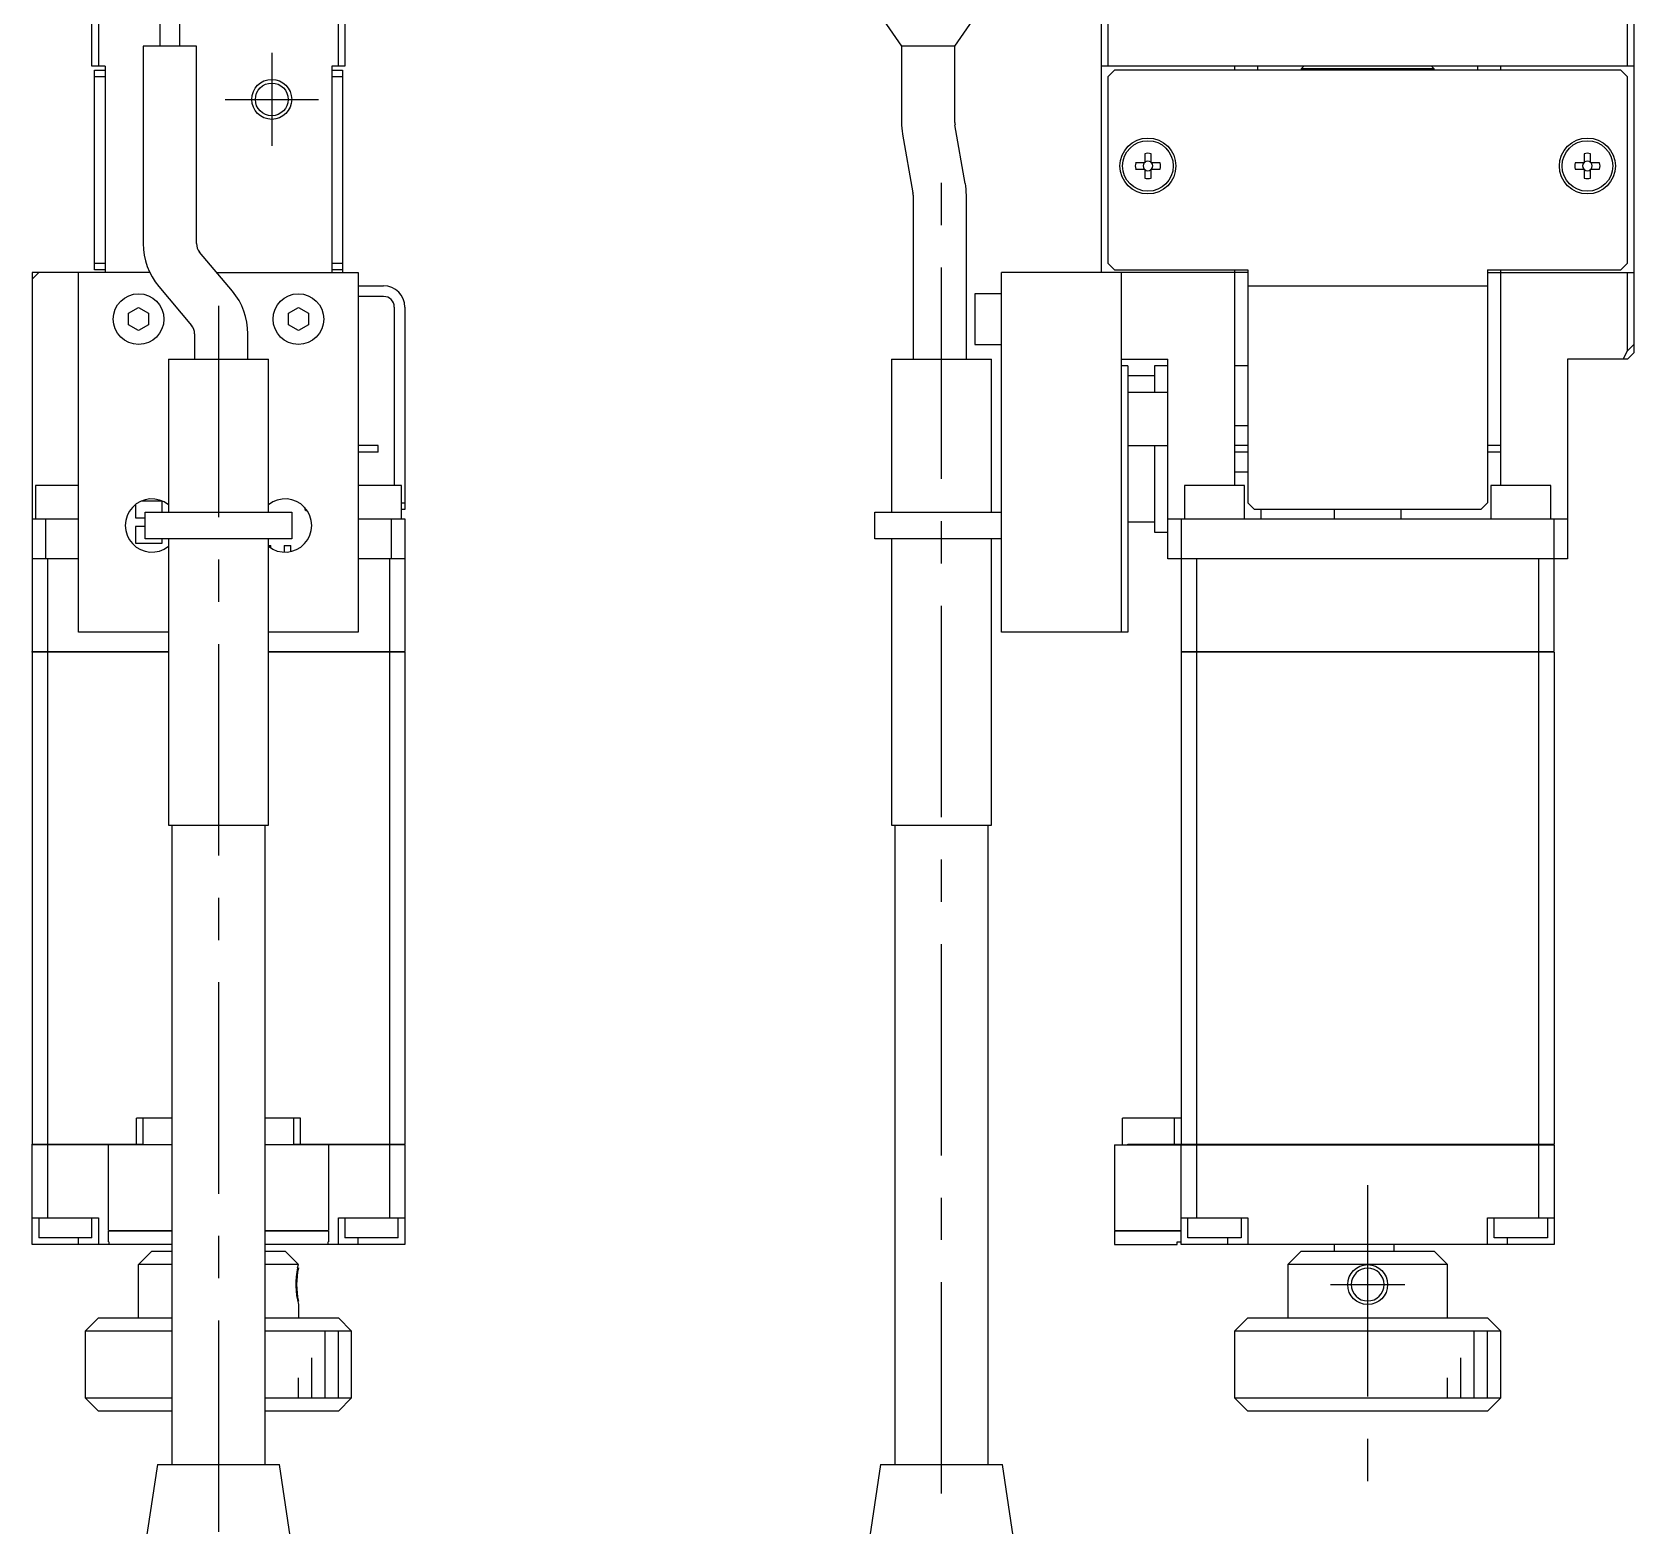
# Model space of a CAD drawing. Extents: x -1 to 660, y -8 to 379.
# Drawn here: x 20 to 140.3, y 122.5 to 234.7 of the extents above; entities that cross this region are included whole.
import ezdxf

# ---------------------------------------------------------------- set-up
doc = ezdxf.new("R2010")
doc.units = 0
doc.header["$LTSCALE"] = 0.5
doc.linetypes.add('CENTER', pattern=[50.8, 31.75, -6.35, 6.35, -6.35])
for name, color, linetype in [('MSM_CENTER', 1, 'CENTER'), ('MSM_CONTINUOUS', 7, 'CONTINUOUS'), ('MSM_NARROW', 5, 'CONTINUOUS')]:
    doc.layers.add(name, color=color, linetype=linetype)

msp = doc.modelspace()

# ---------------------------------------------------------------- linework, layer by layer
at = {"layer": 'MSM_CENTER'}
for p, q in [((38, 233.17), (38, 226.17)), ((34.5, 229.67), (41.5, 229.67)), ((88.29, 74.17), (88.29, 224.17)), ((34, 214.17), (34, 74.17)), ((120.29, 148.14), (120.29, 124.1)), ((117.49, 140.67), (123.09, 140.67))]:
    msp.add_line(p, q, dxfattribs=at)
at = {"layer": 'MSM_CONTINUOUS'}
for p, q in [((24.5, 232.17), (24.5, 303.67)), ((100.29, 254.17), (100.29, 216.67)), ((140.29, 210.67), (140.29, 254.17)), ((43, 232.17), (43, 245.06)), ((43.5, 245.17), (43.5, 232.17)), ((100.79, 244.56), (100.79, 232.17)), ((139.79, 232.17), (139.79, 244.56)), ((25, 239.67), (25, 232.17)), ((29.6, 238.67), (29.6, 233.67)), ((31.1, 233.67), (31.1, 238.67)), ((82.54, 237.67), (85.29, 233.67)), ((89.29, 233.67), (92.04, 237.67)), ((28.35, 233.67), (28.35, 218.84)), ((32.35, 233.67), (28.35, 233.67)), ((32.35, 218.84), (32.35, 233.67)), ((89.29, 233.67), (85.29, 233.67)), ((85.29, 233.67), (85.29, 227.94)), ((89.29, 227.94), (89.29, 233.67)), ((25.5, 232.17), (24.5, 232.17)), ((25.5, 232.17), (25.5, 216.67)), ((42.5, 232.17), (42.5, 216.67)), ((43.5, 232.17), (42.5, 232.17)), ((140.29, 232.17), (100.29, 232.17)), ((110.29, 232.17), (110.29, 231.87)), ((112.04, 231.87), (112.04, 232.17)), ((115.49, 232.17), (115.29, 231.97)), ((125.29, 231.97), (125.09, 232.17)), ((128.54, 232.17), (128.54, 231.87)), ((130.29, 231.87), (130.29, 232.17)), ((24.7, 231.87), (25.5, 231.87)), ((24.7, 216.87), (24.7, 231.87)), ((25.5, 231.37), (24.7, 231.37)), ((42.5, 231.87), (43.3, 231.87)), ((43.3, 231.37), (42.5, 231.37)), ((43.3, 231.87), (43.3, 216.67)), ((101.29, 231.87), (100.79, 231.37)), ((100.79, 231.37), (100.79, 217.37)), ((139.29, 231.87), (101.29, 231.87)), ((115.29, 231.97), (115.29, 231.87)), ((125.29, 231.97), (115.29, 231.97)), ((125.29, 231.87), (125.29, 231.97)), ((139.79, 231.37), (139.29, 231.87)), ((139.79, 217.37), (139.79, 231.37)), ((90.08, 223.35), (89.3, 227.76)), ((85.36, 227.07), (86.14, 222.66)), ((103.55, 225.59), (103.55, 224.91)), ((104.03, 224.91), (104.03, 225.59)), ((136.55, 225.59), (136.55, 224.91)), ((137.03, 224.91), (137.03, 225.59)), ((103.55, 224.91), (102.87, 224.91)), ((102.87, 224.43), (103.55, 224.43)), ((103.55, 224.43), (103.55, 223.75)), ((104.71, 224.91), (104.03, 224.91)), ((104.03, 224.43), (104.71, 224.43)), ((104.03, 223.75), (104.03, 224.43)), ((136.55, 224.91), (135.87, 224.91)), ((135.87, 224.43), (136.55, 224.43)), ((136.55, 224.43), (136.55, 223.75)), ((137.71, 224.91), (137.03, 224.91)), ((137.03, 223.75), (137.03, 224.43)), ((137.03, 224.43), (137.71, 224.43)), ((86.16, 222.49), (86.16, 210.17)), ((90.16, 210.17), (90.16, 222.49)), ((35.04, 215.27), (32.58, 218.2)), ((20, 216.17), (20.5, 216.67)), ((28.84, 216.67), (20, 216.67)), ((20, 216.67), (20, 188.22)), ((23.5, 189.67), (23.5, 216.67)), ((24.7, 217.37), (25.5, 217.37)), ((25.5, 216.87), (24.7, 216.87)), ((33.86, 216.67), (44.5, 216.67)), ((42.5, 217.37), (43.3, 217.37)), ((43.3, 216.87), (42.5, 216.87)), ((44.5, 216.67), (44.5, 189.67)), ((92.79, 189.67), (92.79, 216.67)), ((111.29, 216.67), (92.79, 216.67)), ((100.79, 217.37), (101.29, 216.87)), ((101.29, 216.87), (111.29, 216.87)), ((101.79, 216.67), (101.79, 189.67)), ((110.29, 216.87), (110.29, 200.67)), ((111.29, 216.87), (111.29, 199.37)), ((129.29, 216.87), (139.29, 216.87)), ((129.29, 216.87), (129.29, 199.37)), ((129.29, 216.67), (140.29, 216.67)), ((130.29, 200.67), (130.29, 216.87)), ((139.29, 216.87), (139.79, 217.37)), ((139.79, 210.79), (139.79, 216.67)), ((29.52, 215.63), (31.97, 212.7)), ((44.5, 215.67), (46.4, 215.67)), ((111.29, 215.67), (129.29, 215.67)), ((46.4, 214.87), (44.5, 214.87)), ((90.79, 215.07), (90.79, 211.27)), ((92.79, 215.07), (90.79, 215.07)), ((27.25, 213.61), (28, 214.04)), ((27.25, 212.74), (27.25, 213.61)), ((28, 214.04), (28.75, 213.61)), ((28.75, 213.61), (28.75, 212.74)), ((39.25, 213.61), (40, 214.04)), ((39.25, 212.74), (39.25, 213.61)), ((40, 214.04), (40.75, 213.61)), ((40.75, 213.61), (40.75, 212.74)), ((47.2, 214.07), (47.2, 200.67)), ((48, 214.07), (48, 198.87)), ((28, 212.31), (27.25, 212.74)), ((28.75, 212.74), (28, 212.31)), ((32.21, 212.06), (32.21, 210.17)), ((36.21, 210.17), (36.21, 212.06)), ((40, 212.31), (39.25, 212.74)), ((40.75, 212.74), (40, 212.31)), ((90.79, 211.27), (92.79, 211.27)), ((139.48, 210.17), (139.79, 210.79)), ((139.79, 210.79), (140.29, 211.29)), ((140.29, 210.67), (139.79, 210.17)), ((30.25, 210.17), (37.75, 210.17)), ((30.25, 210.17), (30.25, 198.67)), ((37.75, 198.67), (37.75, 210.17)), ((84.54, 210.17), (84.54, 198.67)), ((84.54, 210.17), (92.04, 210.17)), ((92.04, 198.67), (92.04, 210.17)), ((101.79, 210.17), (105.29, 210.17)), ((102.29, 209.67), (101.79, 209.67)), ((102.29, 209.67), (102.29, 189.67)), ((105.29, 209.67), (104.29, 209.67)), ((104.29, 209.67), (104.29, 207.67)), ((105.29, 195.17), (105.29, 210.17)), ((111.29, 209.67), (110.29, 209.67)), ((139.79, 210.17), (135.29, 210.17)), ((135.29, 210.17), (135.29, 195.17)), ((104.29, 208.92), (102.29, 208.92)), ((105.29, 207.67), (102.29, 207.67)), ((110.29, 205.17), (111.29, 205.17)), ((46, 203.67), (44.5, 203.67)), ((46, 203.17), (46, 203.67)), ((102.29, 203.67), (105.29, 203.67)), ((104.29, 203.67), (104.29, 197.17)), ((111.29, 203.67), (110.29, 203.67)), ((130.29, 203.67), (129.29, 203.67)), ((46, 203.17), (44.5, 203.17)), ((111.29, 203.17), (110.29, 203.17)), ((130.29, 203.17), (129.29, 203.17)), ((111.29, 201.67), (110.29, 201.67)), ((20.25, 200.67), (20.25, 198.17)), ((23.5, 200.67), (20.25, 200.67)), ((47.75, 200.67), (44.5, 200.67)), ((47.75, 198.17), (47.75, 200.67)), ((111.04, 200.67), (106.54, 200.67)), ((106.54, 200.67), (106.54, 198.17)), ((111.04, 198.17), (111.04, 200.67)), ((134.04, 200.67), (129.54, 200.67)), ((129.54, 200.67), (129.54, 198.17)), ((134.04, 198.17), (134.04, 200.67)), ((27.78, 199.26), (27.78, 198.26)), ((29.78, 199.51), (28.2, 199.51)), ((28.5, 196.67), (28.5, 198.67)), ((28.5, 198.67), (39.5, 198.67)), ((29.78, 198.67), (29.78, 199.51)), ((39.5, 198.67), (39.5, 196.67)), ((47.75, 199.37), (48, 199.37)), ((48, 198.87), (47.75, 198.87)), ((83.29, 196.67), (83.29, 198.67)), ((83.29, 198.67), (92.79, 198.67)), ((111.29, 199.37), (111.79, 198.87)), ((128.79, 198.87), (111.79, 198.87)), ((112.29, 198.17), (112.29, 198.87)), ((117.79, 198.17), (117.79, 198.87)), ((122.79, 198.87), (122.79, 198.17)), ((128.79, 198.87), (129.29, 199.37)), ((20, 198.17), (23.5, 198.17)), ((21, 198.17), (21, 195.17)), ((27.78, 198.26), (28.5, 198.26)), ((27.78, 197.6), (27.78, 196.35)), ((28.5, 197.6), (27.78, 197.6)), ((44.5, 198.17), (48, 198.17)), ((47, 195.17), (47, 198.17)), ((48, 198.17), (48, 188.22)), ((104.29, 197.92), (102.29, 197.92)), ((105.29, 198.17), (135.29, 198.17)), ((106.29, 198.17), (106.29, 188.22)), ((134.29, 188.22), (134.29, 198.17)), ((27.78, 196.35), (29.78, 196.35)), ((39.5, 196.67), (28.5, 196.67)), ((29.78, 196.35), (29.78, 196.67)), ((30.25, 196.67), (30.25, 175.17)), ((37.75, 175.17), (37.75, 196.67)), ((37.75, 196.17), (37.93, 196.17)), ((37.93, 195.99), (37.93, 196.17)), ((38.93, 196.17), (38.93, 195.67)), ((38.93, 196.17), (39.43, 196.17)), ((39.43, 195.72), (39.43, 196.17)), ((92.79, 196.67), (83.29, 196.67)), ((84.54, 196.67), (84.54, 175.17)), ((92.04, 175.17), (92.04, 196.67)), ((104.29, 197.17), (105.29, 197.17)), ((23.5, 195.17), (20, 195.17)), ((21.15, 195.17), (21.15, 188.22)), ((48, 195.17), (44.5, 195.17)), ((46.85, 195.17), (46.85, 188.22)), ((135.29, 195.17), (105.29, 195.17)), ((107.44, 195.17), (107.44, 188.22)), ((133.13, 195.17), (133.13, 188.22)), ((30.25, 189.67), (23.5, 189.67)), ((44.5, 189.67), (37.75, 189.67)), ((102.29, 189.67), (92.79, 189.67)), ((20, 188.22), (30.25, 188.22)), ((20, 188.17), (20, 151.22)), ((30.25, 188.17), (20, 188.17)), ((20.01, 188.17), (20.01, 188.22)), ((21.15, 188.17), (21.15, 151.22)), ((21.16, 188.17), (21.16, 188.22)), ((37.75, 188.22), (48, 188.22)), ((48, 188.17), (37.75, 188.17)), ((46.84, 188.17), (46.84, 188.22)), ((46.85, 188.17), (46.85, 151.22)), ((47.99, 188.17), (47.99, 188.22)), ((48, 188.17), (48, 151.22)), ((106.29, 188.22), (134.29, 188.22)), ((106.29, 188.17), (106.29, 151.22)), ((134.29, 188.17), (106.29, 188.17)), ((106.3, 188.17), (106.3, 188.22)), ((107.44, 188.17), (107.44, 151.22)), ((107.45, 188.17), (107.45, 188.22)), ((133.13, 188.17), (133.13, 188.22)), ((133.13, 188.17), (133.13, 151.22)), ((134.28, 188.17), (134.28, 188.22)), ((134.29, 188.17), (134.29, 151.22)), ((30.25, 175.17), (37.75, 175.17)), ((30.5, 175.17), (30.5, 127.17)), ((37.5, 127.17), (37.5, 175.17)), ((84.54, 175.17), (92.04, 175.17)), ((84.79, 175.17), (84.79, 127.17)), ((91.79, 127.17), (91.79, 175.17)), ((27.85, 151.22), (27.85, 153.17)), ((30.5, 153.17), (27.85, 153.17)), ((28.35, 151.17), (28.35, 153.17)), ((40.15, 153.17), (37.5, 153.17)), ((39.65, 151.17), (39.65, 153.17)), ((40.15, 151.22), (40.15, 153.17)), ((101.89, 151.17), (101.89, 153.17)), ((106.29, 153.17), (101.89, 153.17)), ((105.79, 151.22), (105.79, 153.17)), ((20, 151.22), (28.35, 151.22)), ((20, 143.67), (20, 151.17)), ((30.5, 151.17), (20, 151.17)), ((20.01, 151.17), (20.01, 151.22)), ((21.15, 151.17), (21.15, 145.67)), ((21.16, 151.17), (21.16, 151.22)), ((25.75, 144.72), (25.75, 151.17)), ((48, 151.17), (37.5, 151.17)), ((39.65, 151.22), (48, 151.22)), ((42.25, 151.17), (42.25, 144.72)), ((46.84, 151.17), (46.84, 151.22)), ((46.85, 151.17), (46.85, 145.67)), ((47.99, 151.17), (47.99, 151.22)), ((48, 151.17), (48, 143.67)), ((101.29, 151.17), (101.29, 144.72)), ((101.29, 151.17), (134.29, 151.17)), ((102.29, 151.17), (102.29, 151.22)), ((102.29, 151.22), (134.29, 151.22)), ((106.29, 143.67), (106.29, 151.17)), ((106.3, 151.17), (106.3, 151.22)), ((107.44, 151.17), (107.44, 145.67)), ((107.45, 151.17), (107.45, 151.22)), ((133.13, 151.17), (133.13, 151.22)), ((133.13, 151.17), (133.13, 145.67)), ((134.28, 151.17), (134.28, 151.22)), ((134.29, 151.17), (134.29, 143.67)), ((20, 145.67), (25, 145.67)), ((20.5, 145.67), (20.5, 144.17)), ((24.5, 144.17), (24.5, 145.67)), ((25, 145.67), (25, 143.67)), ((43, 143.67), (43, 145.67)), ((43, 145.67), (48, 145.67)), ((43.5, 145.67), (43.5, 144.17)), ((47.5, 144.17), (47.5, 145.67)), ((106.29, 145.67), (111.29, 145.67)), ((106.79, 144.17), (106.79, 145.67)), ((110.79, 145.67), (110.79, 144.17)), ((111.29, 145.67), (111.29, 143.67)), ((129.29, 143.67), (129.29, 145.67)), ((129.29, 145.67), (134.29, 145.67)), ((129.79, 144.17), (129.79, 145.67)), ((133.79, 145.67), (133.79, 144.17)), ((25.75, 144.72), (30.5, 144.72)), ((25.75, 143.87), (25.75, 144.67)), ((30.5, 144.67), (25.75, 144.67)), ((25.8, 144.67), (25.8, 144.72)), ((37.5, 144.72), (42.25, 144.72)), ((42.25, 144.67), (37.5, 144.67)), ((42.2, 144.67), (42.2, 144.72)), ((42.25, 144.67), (42.25, 143.87)), ((101.29, 144.72), (106.29, 144.72)), ((101.29, 144.67), (101.29, 143.67)), ((106.29, 144.67), (101.29, 144.67)), ((101.34, 144.67), (101.34, 144.72)), ((30.5, 143.67), (20, 143.67)), ((24.5, 144.17), (20.5, 144.17)), ((23.5, 143.67), (23.5, 144.17)), ((25.75, 143.87), (25.77, 143.87)), ((25.77, 143.87), (25.77, 143.67)), ((29, 143.17), (28, 142.17)), ((29, 143.17), (30.5, 143.17)), ((48, 143.67), (37.5, 143.67)), ((37.5, 143.17), (39, 143.17)), ((40, 142.17), (39, 143.17)), ((42.23, 143.87), (42.25, 143.87)), ((42.23, 143.67), (42.23, 143.87)), ((47.5, 144.17), (43.5, 144.17)), ((44.5, 143.67), (44.5, 144.17)), ((101.29, 143.67), (105.99, 143.67)), ((105.99, 143.87), (106.29, 143.87)), ((105.99, 143.67), (105.99, 143.87)), ((134.29, 143.67), (106.29, 143.67)), ((110.79, 144.17), (106.79, 144.17)), ((109.79, 143.67), (109.79, 144.17)), ((114.29, 142.17), (115.29, 143.17)), ((115.29, 143.17), (125.29, 143.17)), ((117.79, 143.17), (117.79, 143.67)), ((122.29, 143.17), (122.29, 143.67)), ((125.29, 143.17), (126.29, 142.17)), ((133.79, 144.17), (129.79, 144.17)), ((130.79, 143.67), (130.79, 144.17)), ((28, 138.17), (28, 142.17)), ((30.5, 142.17), (28, 142.17)), ((40, 142.17), (37.5, 142.17)), ((114.29, 142.17), (114.29, 138.17)), ((126.29, 142.17), (114.29, 142.17)), ((126.29, 138.17), (126.29, 142.17)), ((40, 139.17), (40, 138.17)), ((25, 138.17), (24, 137.17)), ((30.5, 137.17), (24, 137.17)), ((24, 137.17), (24, 132.17)), ((25, 138.17), (30.5, 138.17)), ((37.5, 138.17), (43, 138.17)), ((44, 137.17), (37.5, 137.17)), ((44, 137.17), (43, 138.17)), ((44, 132.17), (44, 137.17)), ((111.29, 138.17), (110.29, 137.17)), ((130.29, 137.17), (110.29, 137.17)), ((110.29, 137.17), (110.29, 132.17)), ((111.29, 138.17), (129.29, 138.17)), ((130.29, 137.17), (129.29, 138.17)), ((130.29, 132.17), (130.29, 137.17)), ((24, 132.17), (30.5, 132.17)), ((24, 132.17), (25, 131.17)), ((30.5, 131.17), (25, 131.17)), ((37.5, 132.17), (44, 132.17)), ((43, 131.17), (37.5, 131.17)), ((43, 131.17), (44, 132.17)), ((110.29, 132.17), (130.29, 132.17)), ((110.29, 132.17), (111.29, 131.17)), ((129.29, 131.17), (111.29, 131.17)), ((129.29, 131.17), (130.29, 132.17)), ((29.43, 127.17), (27, 111.17)), ((29.43, 127.17), (38.57, 127.17)), ((41, 111.17), (38.57, 127.17)), ((83.72, 127.17), (81.29, 111.17)), ((83.72, 127.17), (92.86, 127.17)), ((95.29, 111.17), (92.86, 127.17))]:
    msp.add_line(p, q, dxfattribs=at)
for centre, radius in [((38, 229.67), 1.23), ((103.79, 224.67), 2.1), ((103.79, 224.67), 1.9), ((136.79, 224.67), 2.1), ((136.79, 224.67), 1.9), ((28, 213.17), 1.9), ((40, 213.17), 1.9)]:
    msp.add_circle(centre, radius, dxfattribs=at)
at = {"layer": 'MSM_CONTINUOUS', "extrusion": (0, 0, -1)}
msp.add_circle((-120.29, 140.67), 1.23, dxfattribs=at)
at = {"layer": 'MSM_CONTINUOUS'}
for centre, radius, start, end in [((90.29, 227.94), 5, 180, 190), ((90.29, 227.94), 1, 180, 190), ((103.79, 224.67), 0.95, 75.3667, 104.6333), ((103.79, 224.67), 0.365, 48.8496, 131.1504), ((136.79, 224.67), 0.95, 75.3667, 104.6333), ((136.79, 224.67), 0.365, 48.8496, 131.1504), ((103.79, 224.67), 0.95, 165.3667, 194.6333), ((103.79, 224.67), 0.365, 138.8496, 221.1504), ((103.79, 224.67), 0.365, 228.8496, 311.1504), ((103.79, 224.67), 0.95, 255.3667, 284.6333), ((103.79, 224.67), 0.365, 318.8496, 41.1504), ((103.79, 224.67), 0.95, 345.3667, 14.6333), ((136.79, 224.67), 0.95, 165.3667, 194.6333), ((136.79, 224.67), 0.365, 138.8496, 221.1504), ((136.79, 224.67), 0.365, 228.8496, 311.1504), ((136.79, 224.67), 0.95, 255.3667, 284.6333), ((136.79, 224.67), 0.365, 318.8496, 41.1504), ((136.79, 224.67), 0.95, 345.3667, 14.6333), ((85.16, 222.49), 1, 0, 10), ((85.16, 222.49), 5, 0, 10), ((33.35, 218.84), 5, 180, 220), ((33.35, 218.84), 1, 180, 220), ((46.4, 214.07), 1.6, 0, 90), ((31.21, 212.06), 5, 0, 40), ((46.4, 214.07), 0.8, 0, 90), ((31.21, 212.06), 1, 0, 40), ((29, 197.67), 2, 51.3178, 308.6822), ((39, 197.67), 2, 231.3178, 128.6822), ((40.67, 198.97), 0.2, 165.0744, 270.8063), ((45.87, 140.67), 6, 167.9756, 192.0244)]:
    msp.add_arc(centre, radius, start, end, dxfattribs=at)
at = {"layer": 'MSM_NARROW'}
for p, q in [((39.94, 141.93), (40, 142.17)), ((42, 132.17), (42, 137.17)), ((43, 132.17), (43, 137.17)), ((128.29, 132.17), (128.29, 137.17)), ((129.29, 132.17), (129.29, 137.17)), ((41, 132.17), (41, 135.17)), ((127.29, 132.17), (127.29, 135.17)), ((40, 132.17), (40, 133.67)), ((126.29, 132.17), (126.29, 133.67))]:
    msp.add_line(p, q, dxfattribs=at)
for centre in [(38, 229.67), (120.29, 140.67)]:
    msp.add_circle(centre, 1.5, dxfattribs=at)
msp.add_arc((45.79, 140.67), 5.98, 167.7859, 194.5016, dxfattribs=at)

doc.saveas('drawing.dxf')
